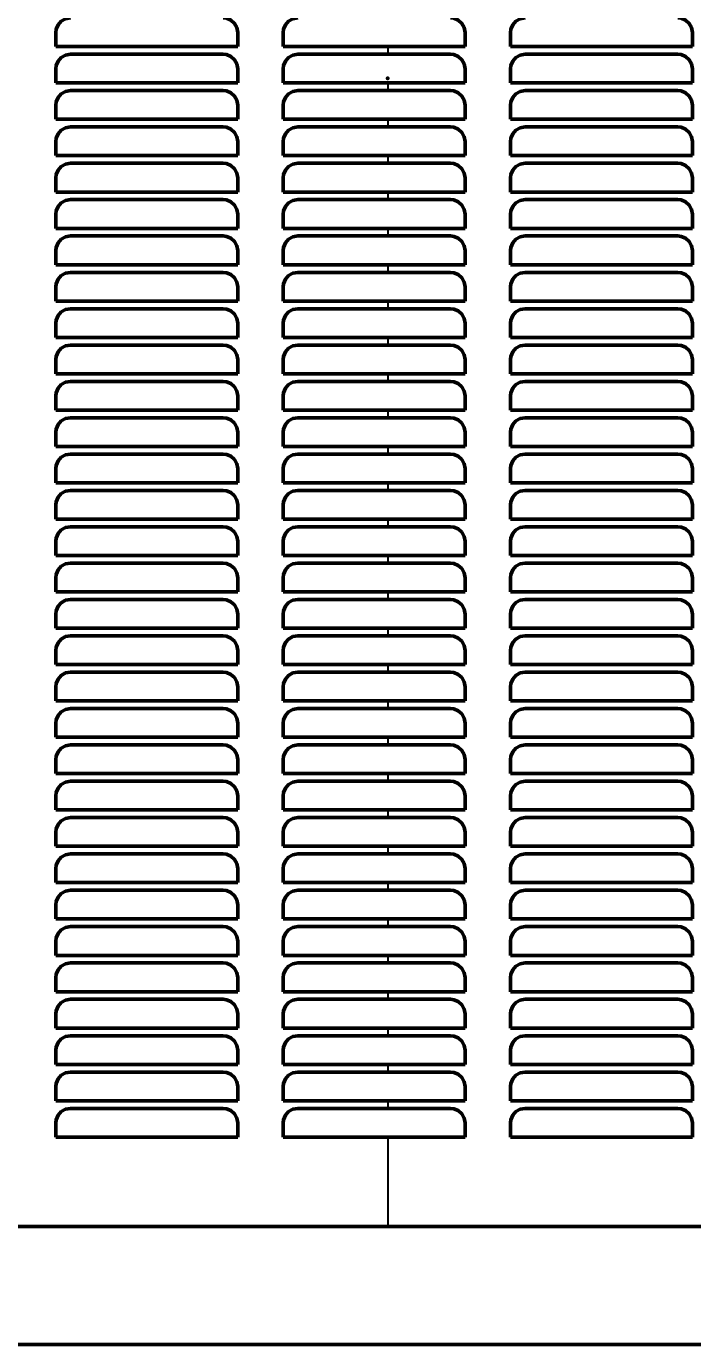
# Model space of a CAD drawing. Header units: inches. Extents: x -0.3 to 42.3, y 0 to 35.9.
# Drawn here: x 12.53 to 21.69, y 0 to 18.13 of the extents above; entities that cross this region are included whole.
import ezdxf

# ---------------------------------------------------------------- set-up
doc = ezdxf.new("R2010")
doc.units = ezdxf.units.IN
doc.header["$MEASUREMENT"] = 0
for name, color, linetype, lineweight in [('2d ConnectionPoints', 7, 'Continuous', 50), ('AM_0', 7, 'Continuous', 50), ('AM_4', 3, 'Continuous', 25), ('AM_5', 3, 'Continuous', 25)]:
    doc.layers.add(name, color=color, linetype=linetype, lineweight=lineweight)
doc.dimstyles.get("Standard").update_dxf_attribs({"dimtxt": 0.18, "dimasz": 0.18, "dimexe": 0.18, "dimexo": 0.0625, "dimgap": 0.09, "dimtad": 0, "dimtih": 1, "dimtoh": 1, "dimdec": 4, "dimzin": 0, "dimdsep": 46, "dimtxsty": 'Standard', "dimcen": 0.09, "dimadec": 0, "dimazin": 0, "dimtfac": 1, "dimtdec": 4, "dimtofl": 0, "dimtmove": 0, "dimatfit": 3, "dimfxl": 1, "dimtolj": 1, "dimtzin": 0, "dimarcsym": 0})

# ---------------------------------------------------------------- blocks, each defined once
blk = doc.blocks.new('*D1')
at = {"layer": 'AM_5', "color": 0, "lineweight": -2}
for p, q in [((14.375, 35.75), (39.27, 35.75)), ((39.27, 33.75), (39.27, 24.828)), ((39.27, 2), (39.27, 10.922)), ((3.39, 0), (39.27, 0))]:
    blk.add_line(p, q, dxfattribs=at)
at = {"layer": 'AM_5', "color": 0}
for points in [[(39.603, 33.75), (38.937, 33.75), (39.27, 35.75)], [(38.937, 2), (39.603, 2), (39.27, 0)]]:
    blk.add_solid(points, dxfattribs=at)
at = {"layer": 'Defpoints', "color": 0}
for p in [(14.375, 35.75), (3.39, 0), (39.27, 0)]:
    blk.add_point(p, dxfattribs=at)
at = {"layer": 'AM_5', "color": 0, "insert": (39.27, 17.875), "char_height": 2, "attachment_point": 5, "rotation": 90}
blk.add_mtext('\\A1;35.75 in', dxfattribs=at)

msp = doc.modelspace()

# ---------------------------------------------------------------- linework, layer by layer
at = {"layer": '2d ConnectionPoints'}
msp.add_point((17.5, 17.419), dxfattribs=at)
msp.add_point((17.5, 17.419), dxfattribs=at)
at = {"layer": 'AM_0'}
for p, q in [((12.939, 18.05), (12.939, 17.855)), ((15.439, 17.855), (15.439, 18.05)), ((16.064, 18.05), (16.064, 17.855)), ((18.564, 17.855), (18.564, 18.05)), ((19.189, 18.05), (19.189, 17.855)), ((21.689, 17.855), (21.689, 18.05)), ((12.939, 17.855), (15.439, 17.855)), ((16.064, 17.855), (18.564, 17.855)), ((19.189, 17.855), (21.689, 17.855)), ((15.239, 17.75), (13.139, 17.75)), ((18.364, 17.75), (16.264, 17.75)), ((21.489, 17.75), (19.389, 17.75)), ((12.939, 17.55), (12.939, 17.355)), ((15.439, 17.355), (15.439, 17.55)), ((16.064, 17.55), (16.064, 17.355)), ((18.564, 17.355), (18.564, 17.55)), ((19.189, 17.55), (19.189, 17.355)), ((21.689, 17.355), (21.689, 17.55)), ((12.939, 17.355), (15.439, 17.355)), ((15.239, 17.25), (13.139, 17.25)), ((16.064, 17.355), (18.564, 17.355)), ((18.364, 17.25), (16.264, 17.25)), ((19.189, 17.355), (21.689, 17.355)), ((21.489, 17.25), (19.389, 17.25)), ((12.939, 17.05), (12.939, 16.855)), ((15.439, 16.855), (15.439, 17.05)), ((16.064, 17.05), (16.064, 16.855)), ((18.564, 16.855), (18.564, 17.05)), ((19.189, 17.05), (19.189, 16.855)), ((21.689, 16.855), (21.689, 17.05)), ((12.939, 16.855), (15.439, 16.855)), ((15.239, 16.75), (13.139, 16.75)), ((16.064, 16.855), (18.564, 16.855)), ((18.364, 16.75), (16.264, 16.75)), ((19.189, 16.855), (21.689, 16.855)), ((21.489, 16.75), (19.389, 16.75)), ((12.939, 16.55), (12.939, 16.355)), ((15.439, 16.355), (15.439, 16.55)), ((16.064, 16.55), (16.064, 16.355)), ((18.564, 16.355), (18.564, 16.55)), ((19.189, 16.55), (19.189, 16.355)), ((21.689, 16.355), (21.689, 16.55)), ((12.939, 16.355), (15.439, 16.355)), ((16.064, 16.355), (18.564, 16.355)), ((19.189, 16.355), (21.689, 16.355)), ((15.239, 16.25), (13.139, 16.25)), ((18.364, 16.25), (16.264, 16.25)), ((21.489, 16.25), (19.389, 16.25)), ((12.939, 16.05), (12.939, 15.855)), ((15.439, 15.855), (15.439, 16.05)), ((16.064, 16.05), (16.064, 15.855)), ((18.564, 15.855), (18.564, 16.05)), ((19.189, 16.05), (19.189, 15.855)), ((21.689, 15.855), (21.689, 16.05)), ((12.939, 15.855), (15.439, 15.855)), ((16.064, 15.855), (18.564, 15.855)), ((19.189, 15.855), (21.689, 15.855)), ((15.239, 15.75), (13.139, 15.75)), ((18.364, 15.75), (16.264, 15.75)), ((21.489, 15.75), (19.389, 15.75)), ((12.939, 15.55), (12.939, 15.355)), ((15.439, 15.355), (15.439, 15.55)), ((16.064, 15.55), (16.064, 15.355)), ((18.564, 15.355), (18.564, 15.55)), ((19.189, 15.55), (19.189, 15.355)), ((21.689, 15.355), (21.689, 15.55)), ((12.939, 15.355), (15.439, 15.355)), ((15.239, 15.25), (13.139, 15.25)), ((16.064, 15.355), (18.564, 15.355)), ((18.364, 15.25), (16.264, 15.25)), ((19.189, 15.355), (21.689, 15.355)), ((21.489, 15.25), (19.389, 15.25)), ((12.939, 15.05), (12.939, 14.855)), ((15.439, 14.855), (15.439, 15.05)), ((16.064, 15.05), (16.064, 14.855)), ((18.564, 14.855), (18.564, 15.05)), ((19.189, 15.05), (19.189, 14.855)), ((21.689, 14.855), (21.689, 15.05)), ((12.939, 14.855), (15.439, 14.855)), ((15.239, 14.75), (13.139, 14.75)), ((16.064, 14.855), (18.564, 14.855)), ((18.364, 14.75), (16.264, 14.75)), ((19.189, 14.855), (21.689, 14.855)), ((21.489, 14.75), (19.389, 14.75)), ((12.939, 14.55), (12.939, 14.355)), ((15.439, 14.355), (15.439, 14.55)), ((16.064, 14.55), (16.064, 14.355)), ((18.564, 14.355), (18.564, 14.55)), ((19.189, 14.55), (19.189, 14.355)), ((21.689, 14.355), (21.689, 14.55)), ((12.939, 14.355), (15.439, 14.355)), ((16.064, 14.355), (18.564, 14.355)), ((19.189, 14.355), (21.689, 14.355)), ((15.239, 14.25), (13.139, 14.25)), ((18.364, 14.25), (16.264, 14.25)), ((21.489, 14.25), (19.389, 14.25)), ((12.939, 14.05), (12.939, 13.855)), ((15.439, 13.855), (15.439, 14.05)), ((16.064, 14.05), (16.064, 13.855)), ((18.564, 13.855), (18.564, 14.05)), ((19.189, 14.05), (19.189, 13.855)), ((21.689, 13.855), (21.689, 14.05)), ((12.939, 13.855), (15.439, 13.855)), ((16.064, 13.855), (18.564, 13.855)), ((19.189, 13.855), (21.689, 13.855)), ((15.239, 13.75), (13.139, 13.75)), ((18.364, 13.75), (16.264, 13.75)), ((21.489, 13.75), (19.389, 13.75)), ((12.939, 13.55), (12.939, 13.355)), ((15.439, 13.355), (15.439, 13.55)), ((16.064, 13.55), (16.064, 13.355)), ((18.564, 13.355), (18.564, 13.55)), ((19.189, 13.55), (19.189, 13.355)), ((21.689, 13.355), (21.689, 13.55)), ((12.939, 13.355), (15.439, 13.355)), ((15.239, 13.25), (13.139, 13.25)), ((16.064, 13.355), (18.564, 13.355)), ((18.364, 13.25), (16.264, 13.25)), ((19.189, 13.355), (21.689, 13.355)), ((21.489, 13.25), (19.389, 13.25)), ((12.939, 13.05), (12.939, 12.855)), ((15.439, 12.855), (15.439, 13.05)), ((16.064, 13.05), (16.064, 12.855)), ((18.564, 12.855), (18.564, 13.05)), ((19.189, 13.05), (19.189, 12.855)), ((21.689, 12.855), (21.689, 13.05)), ((12.939, 12.855), (15.439, 12.855)), ((15.239, 12.75), (13.139, 12.75)), ((16.064, 12.855), (18.564, 12.855)), ((18.364, 12.75), (16.264, 12.75)), ((19.189, 12.855), (21.689, 12.855)), ((21.489, 12.75), (19.389, 12.75)), ((12.939, 12.55), (12.939, 12.355)), ((15.439, 12.355), (15.439, 12.55)), ((16.064, 12.55), (16.064, 12.355)), ((18.564, 12.355), (18.564, 12.55)), ((19.189, 12.55), (19.189, 12.355)), ((21.689, 12.355), (21.689, 12.55)), ((12.939, 12.355), (15.439, 12.355)), ((16.064, 12.355), (18.564, 12.355)), ((19.189, 12.355), (21.689, 12.355)), ((15.239, 12.25), (13.139, 12.25)), ((18.364, 12.25), (16.264, 12.25)), ((21.489, 12.25), (19.389, 12.25)), ((12.939, 12.05), (12.939, 11.855)), ((15.439, 11.855), (15.439, 12.05)), ((16.064, 12.05), (16.064, 11.855)), ((18.564, 11.855), (18.564, 12.05)), ((19.189, 12.05), (19.189, 11.855)), ((21.689, 11.855), (21.689, 12.05)), ((12.939, 11.855), (15.439, 11.855)), ((16.064, 11.855), (18.564, 11.855)), ((19.189, 11.855), (21.689, 11.855)), ((15.239, 11.75), (13.139, 11.75)), ((18.364, 11.75), (16.264, 11.75)), ((21.489, 11.75), (19.389, 11.75)), ((12.939, 11.55), (12.939, 11.355)), ((15.439, 11.355), (15.439, 11.55)), ((16.064, 11.55), (16.064, 11.355)), ((18.564, 11.355), (18.564, 11.55)), ((19.189, 11.55), (19.189, 11.355)), ((21.689, 11.355), (21.689, 11.55)), ((12.939, 11.355), (15.439, 11.355)), ((15.239, 11.25), (13.139, 11.25)), ((16.064, 11.355), (18.564, 11.355)), ((18.364, 11.25), (16.264, 11.25)), ((19.189, 11.355), (21.689, 11.355)), ((21.489, 11.25), (19.389, 11.25)), ((12.939, 11.05), (12.939, 10.855)), ((15.439, 10.855), (15.439, 11.05)), ((16.064, 11.05), (16.064, 10.855)), ((18.564, 10.855), (18.564, 11.05)), ((19.189, 11.05), (19.189, 10.855)), ((21.689, 10.855), (21.689, 11.05)), ((12.939, 10.855), (15.439, 10.855)), ((15.239, 10.75), (13.139, 10.75)), ((16.064, 10.855), (18.564, 10.855)), ((18.364, 10.75), (16.264, 10.75)), ((19.189, 10.855), (21.689, 10.855)), ((21.489, 10.75), (19.389, 10.75)), ((12.939, 10.55), (12.939, 10.355)), ((15.439, 10.355), (15.439, 10.55)), ((16.064, 10.55), (16.064, 10.355)), ((18.564, 10.355), (18.564, 10.55)), ((19.189, 10.55), (19.189, 10.355)), ((21.689, 10.355), (21.689, 10.55)), ((12.939, 10.355), (15.439, 10.355)), ((16.064, 10.355), (18.564, 10.355)), ((19.189, 10.355), (21.689, 10.355)), ((15.239, 10.25), (13.139, 10.25)), ((18.364, 10.25), (16.264, 10.25)), ((21.489, 10.25), (19.389, 10.25)), ((12.939, 10.05), (12.939, 9.855)), ((15.439, 9.855), (15.439, 10.05)), ((16.064, 10.05), (16.064, 9.855)), ((18.564, 9.855), (18.564, 10.05)), ((19.189, 10.05), (19.189, 9.855)), ((21.689, 9.855), (21.689, 10.05)), ((12.939, 9.855), (15.439, 9.855)), ((16.064, 9.855), (18.564, 9.855)), ((19.189, 9.855), (21.689, 9.855)), ((15.239, 9.75), (13.139, 9.75)), ((18.364, 9.75), (16.264, 9.75)), ((21.489, 9.75), (19.389, 9.75)), ((12.939, 9.55), (12.939, 9.355)), ((15.439, 9.355), (15.439, 9.55)), ((16.064, 9.55), (16.064, 9.355)), ((18.564, 9.355), (18.564, 9.55)), ((19.189, 9.55), (19.189, 9.355)), ((21.689, 9.355), (21.689, 9.55)), ((12.939, 9.355), (15.439, 9.355)), ((15.239, 9.25), (13.139, 9.25)), ((16.064, 9.355), (18.564, 9.355)), ((18.364, 9.25), (16.264, 9.25)), ((19.189, 9.355), (21.689, 9.355)), ((21.489, 9.25), (19.389, 9.25)), ((12.939, 9.05), (12.939, 8.855)), ((15.439, 8.855), (15.439, 9.05)), ((16.064, 9.05), (16.064, 8.855)), ((18.564, 8.855), (18.564, 9.05)), ((19.189, 9.05), (19.189, 8.855)), ((21.689, 8.855), (21.689, 9.05)), ((12.939, 8.855), (15.439, 8.855)), ((15.239, 8.75), (13.139, 8.75)), ((16.064, 8.855), (18.564, 8.855)), ((18.364, 8.75), (16.264, 8.75)), ((19.189, 8.855), (21.689, 8.855)), ((21.489, 8.75), (19.389, 8.75)), ((12.939, 8.55), (12.939, 8.355)), ((15.439, 8.355), (15.439, 8.55)), ((16.064, 8.55), (16.064, 8.355)), ((18.564, 8.355), (18.564, 8.55)), ((19.189, 8.55), (19.189, 8.355)), ((21.689, 8.355), (21.689, 8.55)), ((12.939, 8.355), (15.439, 8.355)), ((16.064, 8.355), (18.564, 8.355)), ((19.189, 8.355), (21.689, 8.355)), ((15.239, 8.25), (13.139, 8.25)), ((18.364, 8.25), (16.264, 8.25)), ((21.489, 8.25), (19.389, 8.25)), ((12.939, 8.05), (12.939, 7.855)), ((15.439, 7.855), (15.439, 8.05)), ((16.064, 8.05), (16.064, 7.855)), ((18.564, 7.855), (18.564, 8.05)), ((19.189, 8.05), (19.189, 7.855)), ((21.689, 7.855), (21.689, 8.05)), ((12.939, 7.855), (15.439, 7.855)), ((16.064, 7.855), (18.564, 7.855)), ((19.189, 7.855), (21.689, 7.855)), ((15.239, 7.75), (13.139, 7.75)), ((18.364, 7.75), (16.264, 7.75)), ((21.489, 7.75), (19.389, 7.75)), ((12.939, 7.55), (12.939, 7.355)), ((15.439, 7.355), (15.439, 7.55)), ((16.064, 7.55), (16.064, 7.355)), ((18.564, 7.355), (18.564, 7.55)), ((19.189, 7.55), (19.189, 7.355)), ((21.689, 7.355), (21.689, 7.55)), ((12.939, 7.355), (15.439, 7.355)), ((16.064, 7.355), (18.564, 7.355)), ((19.189, 7.355), (21.689, 7.355)), ((15.239, 7.25), (13.139, 7.25)), ((18.364, 7.25), (16.264, 7.25)), ((21.489, 7.25), (19.389, 7.25)), ((12.939, 7.05), (12.939, 6.855)), ((15.439, 6.855), (15.439, 7.05)), ((16.064, 7.05), (16.064, 6.855)), ((18.564, 6.855), (18.564, 7.05)), ((19.189, 7.05), (19.189, 6.855)), ((21.689, 6.855), (21.689, 7.05)), ((12.939, 6.855), (15.439, 6.855)), ((15.239, 6.75), (13.139, 6.75)), ((16.064, 6.855), (18.564, 6.855)), ((18.364, 6.75), (16.264, 6.75)), ((19.189, 6.855), (21.689, 6.855)), ((21.489, 6.75), (19.389, 6.75)), ((12.939, 6.55), (12.939, 6.355)), ((15.439, 6.355), (15.439, 6.55)), ((16.064, 6.55), (16.064, 6.355)), ((18.564, 6.355), (18.564, 6.55)), ((19.189, 6.55), (19.189, 6.355)), ((21.689, 6.355), (21.689, 6.55)), ((12.939, 6.355), (15.439, 6.355)), ((16.064, 6.355), (18.564, 6.355)), ((19.189, 6.355), (21.689, 6.355)), ((15.239, 6.25), (13.139, 6.25)), ((18.364, 6.25), (16.264, 6.25)), ((21.489, 6.25), (19.389, 6.25)), ((12.939, 6.05), (12.939, 5.855)), ((15.439, 5.855), (15.439, 6.05)), ((16.064, 6.05), (16.064, 5.855)), ((18.564, 5.855), (18.564, 6.05)), ((19.189, 6.05), (19.189, 5.855)), ((21.689, 5.855), (21.689, 6.05)), ((12.939, 5.855), (15.439, 5.855)), ((16.064, 5.855), (18.564, 5.855)), ((19.189, 5.855), (21.689, 5.855)), ((15.239, 5.75), (13.139, 5.75)), ((18.364, 5.75), (16.264, 5.75)), ((21.489, 5.75), (19.389, 5.75)), ((12.939, 5.55), (12.939, 5.355)), ((15.439, 5.355), (15.439, 5.55)), ((16.064, 5.55), (16.064, 5.355)), ((18.564, 5.355), (18.564, 5.55)), ((19.189, 5.55), (19.189, 5.355)), ((21.689, 5.355), (21.689, 5.55)), ((12.939, 5.355), (15.439, 5.355)), ((16.064, 5.355), (18.564, 5.355)), ((19.189, 5.355), (21.689, 5.355)), ((15.239, 5.25), (13.139, 5.25)), ((18.364, 5.25), (16.264, 5.25)), ((21.489, 5.25), (19.389, 5.25)), ((12.939, 5.05), (12.939, 4.855)), ((15.439, 4.855), (15.439, 5.05)), ((16.064, 5.05), (16.064, 4.855)), ((18.564, 4.855), (18.564, 5.05)), ((19.189, 5.05), (19.189, 4.855)), ((21.689, 4.855), (21.689, 5.05)), ((12.939, 4.855), (15.439, 4.855)), ((15.239, 4.75), (13.139, 4.75)), ((16.064, 4.855), (18.564, 4.855)), ((18.364, 4.75), (16.264, 4.75)), ((19.189, 4.855), (21.689, 4.855)), ((21.489, 4.75), (19.389, 4.75)), ((12.939, 4.55), (12.939, 4.355)), ((15.439, 4.355), (15.439, 4.55)), ((16.064, 4.55), (16.064, 4.355)), ((18.564, 4.355), (18.564, 4.55)), ((19.189, 4.55), (19.189, 4.355)), ((21.689, 4.355), (21.689, 4.55)), ((12.939, 4.355), (15.439, 4.355)), ((16.064, 4.355), (18.564, 4.355)), ((19.189, 4.355), (21.689, 4.355)), ((15.239, 4.25), (13.139, 4.25)), ((18.364, 4.25), (16.264, 4.25)), ((21.489, 4.25), (19.389, 4.25)), ((12.939, 4.05), (12.939, 3.855)), ((15.439, 3.855), (15.439, 4.05)), ((16.064, 4.05), (16.064, 3.855)), ((18.564, 3.855), (18.564, 4.05)), ((19.189, 4.05), (19.189, 3.855)), ((21.689, 3.855), (21.689, 4.05)), ((12.939, 3.855), (15.439, 3.855)), ((16.064, 3.855), (18.564, 3.855)), ((19.189, 3.855), (21.689, 3.855)), ((15.239, 3.75), (13.139, 3.75)), ((18.364, 3.75), (16.264, 3.75)), ((21.489, 3.75), (19.389, 3.75)), ((12.939, 3.55), (12.939, 3.355)), ((15.439, 3.355), (15.439, 3.55)), ((16.064, 3.55), (16.064, 3.355)), ((18.564, 3.355), (18.564, 3.55)), ((19.189, 3.55), (19.189, 3.355)), ((21.689, 3.355), (21.689, 3.55)), ((12.939, 3.355), (15.439, 3.355)), ((16.064, 3.355), (18.564, 3.355)), ((19.189, 3.355), (21.689, 3.355)), ((15.239, 3.25), (13.139, 3.25)), ((18.364, 3.25), (16.264, 3.25)), ((21.489, 3.25), (19.389, 3.25)), ((12.939, 3.05), (12.939, 2.855)), ((15.439, 2.855), (15.439, 3.05)), ((16.064, 3.05), (16.064, 2.855)), ((18.564, 2.855), (18.564, 3.05)), ((19.189, 3.05), (19.189, 2.855)), ((21.689, 2.855), (21.689, 3.05)), ((12.939, 2.855), (15.439, 2.855)), ((16.064, 2.855), (18.564, 2.855)), ((19.189, 2.855), (21.689, 2.855)), ((-0.27, 1.625), (35.27, 1.625)), ((3.39, 0), (32.11, 0))]:
    msp.add_line(p, q, dxfattribs=at)
for points in [[(13.139, 18.25), (13.07276, 18.23871), (13.014, 18.20612), (12.96934, 18.15591), (12.94385, 18.09377), (12.939, 18.05)], [(15.439, 18.05), (15.42773, 18.11619), (15.39519, 18.17492), (15.34504, 18.21958), (15.28293, 18.24511), (15.239, 18.25)], [(16.264, 18.25), (16.1978, 18.23872), (16.13906, 18.20617), (16.0944, 18.15601), (16.06888, 18.09389), (16.064, 18.05)], [(18.564, 18.05), (18.55273, 18.1162), (18.52018, 18.17493), (18.47002, 18.21959), (18.40791, 18.24512), (18.364, 18.25)], [(19.389, 18.25), (19.32279, 18.23872), (19.26405, 18.20617), (19.2194, 18.156), (19.19387, 18.09388), (19.189, 18.05)], [(21.689, 18.05), (21.67774, 18.11617), (21.64522, 18.17488), (21.59511, 18.21953), (21.53302, 18.2451), (21.489, 18.25)], [(13.139, 17.75), (13.07276, 17.73871), (13.014, 17.70612), (12.96934, 17.65591), (12.94385, 17.59377), (12.939, 17.55)], [(15.439, 17.55), (15.42773, 17.61619), (15.39519, 17.67492), (15.34504, 17.71958), (15.28293, 17.74511), (15.239, 17.75)], [(16.264, 17.75), (16.1978, 17.73872), (16.13906, 17.70617), (16.0944, 17.65601), (16.06888, 17.59389), (16.064, 17.55)], [(18.564, 17.55), (18.55273, 17.6162), (18.52018, 17.67493), (18.47002, 17.71959), (18.40791, 17.74512), (18.364, 17.75)], [(19.389, 17.75), (19.32279, 17.73872), (19.26405, 17.70617), (19.2194, 17.656), (19.19387, 17.59388), (19.189, 17.55)], [(21.689, 17.55), (21.67774, 17.61617), (21.64522, 17.67488), (21.59511, 17.71953), (21.53302, 17.7451), (21.489, 17.75)], [(13.139, 17.25), (13.07276, 17.23871), (13.014, 17.20612), (12.96934, 17.15591), (12.94385, 17.09377), (12.939, 17.05)], [(15.439, 17.05), (15.42773, 17.11619), (15.39519, 17.17492), (15.34504, 17.21958), (15.28293, 17.24511), (15.239, 17.25)], [(16.264, 17.25), (16.1978, 17.23872), (16.13906, 17.20617), (16.0944, 17.15601), (16.06888, 17.09389), (16.064, 17.05)], [(18.564, 17.05), (18.55273, 17.1162), (18.52018, 17.17493), (18.47002, 17.21959), (18.40791, 17.24512), (18.364, 17.25)], [(19.389, 17.25), (19.32279, 17.23872), (19.26405, 17.20617), (19.2194, 17.156), (19.19387, 17.09388), (19.189, 17.05)], [(21.689, 17.05), (21.67774, 17.11617), (21.64522, 17.17488), (21.59511, 17.21953), (21.53302, 17.2451), (21.489, 17.25)], [(13.139, 16.75), (13.07276, 16.73871), (13.014, 16.70612), (12.96934, 16.65591), (12.94385, 16.59377), (12.939, 16.55)], [(15.439, 16.55), (15.42773, 16.61619), (15.39519, 16.67492), (15.34504, 16.71958), (15.28293, 16.74511), (15.239, 16.75)], [(16.264, 16.75), (16.1978, 16.73872), (16.13906, 16.70617), (16.0944, 16.65601), (16.06888, 16.59389), (16.064, 16.55)], [(18.564, 16.55), (18.55273, 16.6162), (18.52018, 16.67493), (18.47002, 16.71959), (18.40791, 16.74512), (18.364, 16.75)], [(19.389, 16.75), (19.32279, 16.73872), (19.26405, 16.70617), (19.2194, 16.656), (19.19387, 16.59388), (19.189, 16.55)], [(21.689, 16.55), (21.67774, 16.61617), (21.64522, 16.67488), (21.59511, 16.71953), (21.53302, 16.7451), (21.489, 16.75)], [(13.139, 16.25), (13.07276, 16.23871), (13.014, 16.20612), (12.96934, 16.15591), (12.94385, 16.09377), (12.939, 16.05)], [(15.439, 16.05), (15.42773, 16.11619), (15.39519, 16.17492), (15.34504, 16.21958), (15.28293, 16.24511), (15.239, 16.25)], [(16.264, 16.25), (16.1978, 16.23872), (16.13906, 16.20617), (16.0944, 16.15601), (16.06888, 16.09389), (16.064, 16.05)], [(18.564, 16.05), (18.55273, 16.1162), (18.52018, 16.17493), (18.47002, 16.21959), (18.40791, 16.24512), (18.364, 16.25)], [(19.389, 16.25), (19.32279, 16.23872), (19.26405, 16.20617), (19.2194, 16.156), (19.19387, 16.09388), (19.189, 16.05)], [(21.689, 16.05), (21.67774, 16.11617), (21.64522, 16.17488), (21.59511, 16.21953), (21.53302, 16.2451), (21.489, 16.25)], [(13.139, 15.75), (13.07276, 15.73871), (13.014, 15.70612), (12.96934, 15.65591), (12.94385, 15.59377), (12.939, 15.55)], [(15.439, 15.55), (15.42773, 15.61619), (15.39519, 15.67492), (15.34504, 15.71958), (15.28293, 15.74511), (15.239, 15.75)], [(16.264, 15.75), (16.1978, 15.73872), (16.13906, 15.70617), (16.0944, 15.65601), (16.06888, 15.59389), (16.064, 15.55)], [(18.564, 15.55), (18.55273, 15.6162), (18.52018, 15.67493), (18.47002, 15.71959), (18.40791, 15.74512), (18.364, 15.75)], [(19.389, 15.75), (19.32279, 15.73872), (19.26405, 15.70617), (19.2194, 15.656), (19.19387, 15.59388), (19.189, 15.55)], [(21.689, 15.55), (21.67774, 15.61617), (21.64522, 15.67488), (21.59511, 15.71953), (21.53302, 15.7451), (21.489, 15.75)], [(13.139, 15.25), (13.07276, 15.23871), (13.014, 15.20612), (12.96934, 15.15591), (12.94385, 15.09377), (12.939, 15.05)], [(15.439, 15.05), (15.42773, 15.11619), (15.39519, 15.17492), (15.34504, 15.21958), (15.28293, 15.24511), (15.239, 15.25)], [(16.264, 15.25), (16.1978, 15.23872), (16.13906, 15.20617), (16.0944, 15.15601), (16.06888, 15.09389), (16.064, 15.05)], [(18.564, 15.05), (18.55273, 15.1162), (18.52018, 15.17493), (18.47002, 15.21959), (18.40791, 15.24512), (18.364, 15.25)], [(19.389, 15.25), (19.32279, 15.23872), (19.26405, 15.20617), (19.2194, 15.156), (19.19387, 15.09388), (19.189, 15.05)], [(21.689, 15.05), (21.67774, 15.11617), (21.64522, 15.17488), (21.59511, 15.21953), (21.53302, 15.2451), (21.489, 15.25)], [(13.139, 14.75), (13.07276, 14.73871), (13.014, 14.70612), (12.96934, 14.65591), (12.94385, 14.59377), (12.939, 14.55)], [(15.439, 14.55), (15.42773, 14.61619), (15.39519, 14.67492), (15.34504, 14.71958), (15.28293, 14.74511), (15.239, 14.75)], [(16.264, 14.75), (16.1978, 14.73872), (16.13906, 14.70617), (16.0944, 14.65601), (16.06888, 14.59389), (16.064, 14.55)], [(18.564, 14.55), (18.55273, 14.6162), (18.52018, 14.67493), (18.47002, 14.71959), (18.40791, 14.74512), (18.364, 14.75)], [(19.389, 14.75), (19.32279, 14.73872), (19.26405, 14.70617), (19.2194, 14.656), (19.19387, 14.59388), (19.189, 14.55)], [(21.689, 14.55), (21.67774, 14.61617), (21.64522, 14.67488), (21.59511, 14.71953), (21.53302, 14.7451), (21.489, 14.75)], [(13.139, 14.25), (13.07276, 14.23871), (13.014, 14.20612), (12.96934, 14.15591), (12.94385, 14.09377), (12.939, 14.05)], [(15.439, 14.05), (15.42773, 14.11619), (15.39519, 14.17492), (15.34504, 14.21958), (15.28293, 14.24511), (15.239, 14.25)], [(16.264, 14.25), (16.1978, 14.23872), (16.13906, 14.20617), (16.0944, 14.15601), (16.06888, 14.09389), (16.064, 14.05)], [(18.564, 14.05), (18.55273, 14.1162), (18.52018, 14.17493), (18.47002, 14.21959), (18.40791, 14.24512), (18.364, 14.25)], [(19.389, 14.25), (19.32279, 14.23872), (19.26405, 14.20617), (19.2194, 14.156), (19.19387, 14.09388), (19.189, 14.05)], [(21.689, 14.05), (21.67774, 14.11617), (21.64522, 14.17488), (21.59511, 14.21953), (21.53302, 14.2451), (21.489, 14.25)], [(13.139, 13.75), (13.07276, 13.73871), (13.014, 13.70612), (12.96934, 13.65591), (12.94385, 13.59377), (12.939, 13.55)], [(15.439, 13.55), (15.42773, 13.61619), (15.39519, 13.67492), (15.34504, 13.71958), (15.28293, 13.74511), (15.239, 13.75)], [(16.264, 13.75), (16.1978, 13.73872), (16.13906, 13.70617), (16.0944, 13.65601), (16.06888, 13.59389), (16.064, 13.55)], [(18.564, 13.55), (18.55273, 13.6162), (18.52018, 13.67493), (18.47002, 13.71959), (18.40791, 13.74512), (18.364, 13.75)], [(19.389, 13.75), (19.32279, 13.73872), (19.26405, 13.70617), (19.2194, 13.656), (19.19387, 13.59388), (19.189, 13.55)], [(21.689, 13.55), (21.67774, 13.61617), (21.64522, 13.67488), (21.59511, 13.71953), (21.53302, 13.7451), (21.489, 13.75)], [(13.139, 13.25), (13.07276, 13.23871), (13.014, 13.20612), (12.96934, 13.15591), (12.94385, 13.09377), (12.939, 13.05)], [(15.439, 13.05), (15.42773, 13.11619), (15.39519, 13.17492), (15.34504, 13.21958), (15.28293, 13.24511), (15.239, 13.25)], [(16.264, 13.25), (16.1978, 13.23872), (16.13906, 13.20617), (16.0944, 13.15601), (16.06888, 13.09389), (16.064, 13.05)], [(18.564, 13.05), (18.55273, 13.1162), (18.52018, 13.17493), (18.47002, 13.21959), (18.40791, 13.24512), (18.364, 13.25)], [(19.389, 13.25), (19.32279, 13.23872), (19.26405, 13.20617), (19.2194, 13.156), (19.19387, 13.09388), (19.189, 13.05)], [(21.689, 13.05), (21.67774, 13.11617), (21.64522, 13.17488), (21.59511, 13.21953), (21.53302, 13.2451), (21.489, 13.25)], [(13.139, 12.75), (13.07276, 12.73871), (13.014, 12.70612), (12.96934, 12.65591), (12.94385, 12.59377), (12.939, 12.55)], [(15.439, 12.55), (15.42773, 12.61619), (15.39519, 12.67492), (15.34504, 12.71958), (15.28293, 12.74511), (15.239, 12.75)], [(16.264, 12.75), (16.1978, 12.73872), (16.13906, 12.70617), (16.0944, 12.65601), (16.06888, 12.59389), (16.064, 12.55)], [(18.564, 12.55), (18.55273, 12.6162), (18.52018, 12.67493), (18.47002, 12.71959), (18.40791, 12.74512), (18.364, 12.75)], [(19.389, 12.75), (19.32279, 12.73872), (19.26405, 12.70617), (19.2194, 12.656), (19.19387, 12.59388), (19.189, 12.55)], [(21.689, 12.55), (21.67774, 12.61617), (21.64522, 12.67488), (21.59511, 12.71953), (21.53302, 12.7451), (21.489, 12.75)], [(13.139, 12.25), (13.07276, 12.23871), (13.014, 12.20612), (12.96934, 12.15591), (12.94385, 12.09377), (12.939, 12.05)], [(15.439, 12.05), (15.42773, 12.11619), (15.39519, 12.17492), (15.34504, 12.21958), (15.28293, 12.24511), (15.239, 12.25)], [(16.264, 12.25), (16.1978, 12.23872), (16.13906, 12.20617), (16.0944, 12.15601), (16.06888, 12.09389), (16.064, 12.05)], [(18.564, 12.05), (18.55273, 12.1162), (18.52018, 12.17493), (18.47002, 12.21959), (18.40791, 12.24512), (18.364, 12.25)], [(19.389, 12.25), (19.32279, 12.23872), (19.26405, 12.20617), (19.2194, 12.156), (19.19387, 12.09388), (19.189, 12.05)], [(21.689, 12.05), (21.67774, 12.11617), (21.64522, 12.17488), (21.59511, 12.21953), (21.53302, 12.2451), (21.489, 12.25)], [(13.139, 11.75), (13.07276, 11.73871), (13.014, 11.70612), (12.96934, 11.65591), (12.94385, 11.59377), (12.939, 11.55)], [(15.439, 11.55), (15.42773, 11.61619), (15.39519, 11.67492), (15.34504, 11.71958), (15.28293, 11.74511), (15.239, 11.75)], [(16.264, 11.75), (16.1978, 11.73872), (16.13906, 11.70617), (16.0944, 11.65601), (16.06888, 11.59389), (16.064, 11.55)], [(18.564, 11.55), (18.55273, 11.6162), (18.52018, 11.67493), (18.47002, 11.71959), (18.40791, 11.74512), (18.364, 11.75)], [(19.389, 11.75), (19.32279, 11.73872), (19.26405, 11.70617), (19.2194, 11.656), (19.19387, 11.59388), (19.189, 11.55)], [(21.689, 11.55), (21.67774, 11.61617), (21.64522, 11.67488), (21.59511, 11.71953), (21.53302, 11.7451), (21.489, 11.75)], [(13.139, 11.25), (13.07276, 11.23871), (13.014, 11.20612), (12.96934, 11.15591), (12.94385, 11.09377), (12.939, 11.05)], [(15.439, 11.05), (15.42773, 11.11619), (15.39519, 11.17492), (15.34504, 11.21958), (15.28293, 11.24511), (15.239, 11.25)], [(16.264, 11.25), (16.1978, 11.23872), (16.13906, 11.20617), (16.0944, 11.15601), (16.06888, 11.09389), (16.064, 11.05)], [(18.564, 11.05), (18.55273, 11.1162), (18.52018, 11.17493), (18.47002, 11.21959), (18.40791, 11.24512), (18.364, 11.25)], [(19.389, 11.25), (19.32279, 11.23872), (19.26405, 11.20617), (19.2194, 11.156), (19.19387, 11.09388), (19.189, 11.05)], [(21.689, 11.05), (21.67774, 11.11617), (21.64522, 11.17488), (21.59511, 11.21953), (21.53302, 11.2451), (21.489, 11.25)], [(13.139, 10.75), (13.07276, 10.73871), (13.014, 10.70612), (12.96934, 10.65591), (12.94385, 10.59377), (12.939, 10.55)], [(15.439, 10.55), (15.42773, 10.61619), (15.39519, 10.67492), (15.34504, 10.71958), (15.28293, 10.74511), (15.239, 10.75)], [(16.264, 10.75), (16.1978, 10.73872), (16.13906, 10.70617), (16.0944, 10.65601), (16.06888, 10.59389), (16.064, 10.55)], [(18.564, 10.55), (18.55273, 10.6162), (18.52018, 10.67493), (18.47002, 10.71959), (18.40791, 10.74512), (18.364, 10.75)], [(19.389, 10.75), (19.32279, 10.73872), (19.26405, 10.70617), (19.2194, 10.656), (19.19387, 10.59388), (19.189, 10.55)], [(21.689, 10.55), (21.67774, 10.61617), (21.64522, 10.67488), (21.59511, 10.71953), (21.53302, 10.7451), (21.489, 10.75)], [(13.139, 10.25), (13.07276, 10.23871), (13.014, 10.20612), (12.96934, 10.15591), (12.94385, 10.09377), (12.939, 10.05)], [(15.439, 10.05), (15.42773, 10.11619), (15.39519, 10.17492), (15.34504, 10.21958), (15.28293, 10.24511), (15.239, 10.25)], [(16.264, 10.25), (16.1978, 10.23872), (16.13906, 10.20617), (16.0944, 10.15601), (16.06888, 10.09389), (16.064, 10.05)], [(18.564, 10.05), (18.55273, 10.1162), (18.52018, 10.17493), (18.47002, 10.21959), (18.40791, 10.24512), (18.364, 10.25)], [(19.389, 10.25), (19.32279, 10.23872), (19.26405, 10.20617), (19.2194, 10.156), (19.19387, 10.09388), (19.189, 10.05)], [(21.689, 10.05), (21.67774, 10.11617), (21.64522, 10.17488), (21.59511, 10.21953), (21.53302, 10.2451), (21.489, 10.25)], [(13.139, 9.75), (13.07276, 9.73871), (13.014, 9.70612), (12.96934, 9.65591), (12.94385, 9.59377), (12.939, 9.55)], [(15.439, 9.55), (15.42773, 9.61619), (15.39519, 9.67492), (15.34504, 9.71958), (15.28293, 9.74511), (15.239, 9.75)], [(16.264, 9.75), (16.1978, 9.73872), (16.13906, 9.70617), (16.0944, 9.65601), (16.06888, 9.59389), (16.064, 9.55)], [(18.564, 9.55), (18.55273, 9.6162), (18.52018, 9.67493), (18.47002, 9.71959), (18.40791, 9.74512), (18.364, 9.75)], [(19.389, 9.75), (19.32279, 9.73872), (19.26405, 9.70617), (19.2194, 9.656), (19.19387, 9.59388), (19.189, 9.55)], [(21.689, 9.55), (21.67774, 9.61617), (21.64522, 9.67488), (21.59511, 9.71953), (21.53302, 9.7451), (21.489, 9.75)], [(13.139, 9.25), (13.07276, 9.23871), (13.014, 9.20612), (12.96934, 9.15591), (12.94385, 9.09377), (12.939, 9.05)], [(15.439, 9.05), (15.42773, 9.11619), (15.39519, 9.17492), (15.34504, 9.21958), (15.28293, 9.24511), (15.239, 9.25)], [(16.264, 9.25), (16.1978, 9.23872), (16.13906, 9.20617), (16.0944, 9.15601), (16.06888, 9.09389), (16.064, 9.05)], [(18.564, 9.05), (18.55273, 9.1162), (18.52018, 9.17493), (18.47002, 9.21959), (18.40791, 9.24512), (18.364, 9.25)], [(19.389, 9.25), (19.32279, 9.23872), (19.26405, 9.20617), (19.2194, 9.156), (19.19387, 9.09388), (19.189, 9.05)], [(21.689, 9.05), (21.67774, 9.11617), (21.64522, 9.17488), (21.59511, 9.21953), (21.53302, 9.2451), (21.489, 9.25)], [(13.139, 8.75), (13.07276, 8.73871), (13.014, 8.70612), (12.96934, 8.65591), (12.94385, 8.59377), (12.939, 8.55)], [(15.439, 8.55), (15.42773, 8.61619), (15.39519, 8.67492), (15.34504, 8.71958), (15.28293, 8.74511), (15.239, 8.75)], [(16.264, 8.75), (16.1978, 8.73872), (16.13906, 8.70617), (16.0944, 8.65601), (16.06888, 8.59389), (16.064, 8.55)], [(18.564, 8.55), (18.55273, 8.6162), (18.52018, 8.67493), (18.47002, 8.71959), (18.40791, 8.74512), (18.364, 8.75)], [(19.389, 8.75), (19.32279, 8.73872), (19.26405, 8.70617), (19.2194, 8.656), (19.19387, 8.59388), (19.189, 8.55)], [(21.689, 8.55), (21.67774, 8.61617), (21.64522, 8.67488), (21.59511, 8.71953), (21.53302, 8.7451), (21.489, 8.75)], [(13.139, 8.25), (13.07276, 8.23871), (13.014, 8.20612), (12.96934, 8.15591), (12.94385, 8.09377), (12.939, 8.05)], [(15.439, 8.05), (15.42773, 8.11619), (15.39519, 8.17492), (15.34504, 8.21958), (15.28293, 8.24511), (15.239, 8.25)], [(16.264, 8.25), (16.1978, 8.23872), (16.13906, 8.20617), (16.0944, 8.15601), (16.06888, 8.09389), (16.064, 8.05)], [(18.564, 8.05), (18.55273, 8.1162), (18.52018, 8.17493), (18.47002, 8.21959), (18.40791, 8.24512), (18.364, 8.25)], [(19.389, 8.25), (19.32279, 8.23872), (19.26405, 8.20617), (19.2194, 8.156), (19.19387, 8.09388), (19.189, 8.05)], [(21.689, 8.05), (21.67774, 8.11617), (21.64522, 8.17488), (21.59511, 8.21953), (21.53302, 8.2451), (21.489, 8.25)], [(13.139, 7.75), (13.07276, 7.73871), (13.014, 7.70612), (12.96934, 7.65591), (12.94385, 7.59377), (12.939, 7.55)], [(15.439, 7.55), (15.42773, 7.61619), (15.39519, 7.67492), (15.34504, 7.71958), (15.28293, 7.74511), (15.239, 7.75)], [(16.264, 7.75), (16.1978, 7.73872), (16.13906, 7.70617), (16.0944, 7.65601), (16.06888, 7.59389), (16.064, 7.55)], [(18.564, 7.55), (18.55273, 7.6162), (18.52018, 7.67493), (18.47002, 7.71959), (18.40791, 7.74512), (18.364, 7.75)], [(19.389, 7.75), (19.32279, 7.73872), (19.26405, 7.70617), (19.2194, 7.656), (19.19387, 7.59388), (19.189, 7.55)], [(21.689, 7.55), (21.67774, 7.61617), (21.64522, 7.67488), (21.59511, 7.71953), (21.53302, 7.7451), (21.489, 7.75)], [(13.139, 7.25), (13.07276, 7.23871), (13.014, 7.20612), (12.96934, 7.15591), (12.94385, 7.09377), (12.939, 7.05)], [(15.439, 7.05), (15.42773, 7.11619), (15.39519, 7.17492), (15.34504, 7.21958), (15.28293, 7.24511), (15.239, 7.25)], [(16.264, 7.25), (16.1978, 7.23872), (16.13906, 7.20617), (16.0944, 7.15601), (16.06888, 7.09389), (16.064, 7.05)], [(18.564, 7.05), (18.55273, 7.1162), (18.52018, 7.17493), (18.47002, 7.21959), (18.40791, 7.24512), (18.364, 7.25)], [(19.389, 7.25), (19.32279, 7.23872), (19.26405, 7.20617), (19.2194, 7.156), (19.19387, 7.09388), (19.189, 7.05)], [(21.689, 7.05), (21.67774, 7.11617), (21.64522, 7.17488), (21.59511, 7.21953), (21.53302, 7.2451), (21.489, 7.25)], [(13.139, 6.75), (13.07276, 6.73871), (13.014, 6.70612), (12.96934, 6.65591), (12.94385, 6.59377), (12.939, 6.55)], [(15.439, 6.55), (15.42773, 6.61619), (15.39519, 6.67492), (15.34504, 6.71958), (15.28293, 6.74511), (15.239, 6.75)], [(16.264, 6.75), (16.1978, 6.73872), (16.13906, 6.70617), (16.0944, 6.65601), (16.06888, 6.59389), (16.064, 6.55)], [(18.564, 6.55), (18.55273, 6.6162), (18.52018, 6.67493), (18.47002, 6.71959), (18.40791, 6.74512), (18.364, 6.75)], [(19.389, 6.75), (19.32279, 6.73872), (19.26405, 6.70617), (19.2194, 6.656), (19.19387, 6.59388), (19.189, 6.55)], [(21.689, 6.55), (21.67774, 6.61617), (21.64522, 6.67488), (21.59511, 6.71953), (21.53302, 6.7451), (21.489, 6.75)], [(13.139, 6.25), (13.07276, 6.23871), (13.014, 6.20612), (12.96934, 6.15591), (12.94385, 6.09377), (12.939, 6.05)], [(15.439, 6.05), (15.42773, 6.11619), (15.39519, 6.17492), (15.34504, 6.21958), (15.28293, 6.24511), (15.239, 6.25)], [(16.264, 6.25), (16.1978, 6.23872), (16.13906, 6.20617), (16.0944, 6.15601), (16.06888, 6.09389), (16.064, 6.05)], [(18.564, 6.05), (18.55273, 6.1162), (18.52018, 6.17493), (18.47002, 6.21959), (18.40791, 6.24512), (18.364, 6.25)], [(19.389, 6.25), (19.32279, 6.23872), (19.26405, 6.20617), (19.2194, 6.156), (19.19387, 6.09388), (19.189, 6.05)], [(21.689, 6.05), (21.67774, 6.11617), (21.64522, 6.17488), (21.59511, 6.21953), (21.53302, 6.2451), (21.489, 6.25)], [(13.139, 5.75), (13.07276, 5.73871), (13.014, 5.70612), (12.96934, 5.65591), (12.94385, 5.59377), (12.939, 5.55)], [(15.439, 5.55), (15.42773, 5.61619), (15.39519, 5.67492), (15.34504, 5.71958), (15.28293, 5.74511), (15.239, 5.75)], [(16.264, 5.75), (16.1978, 5.73872), (16.13906, 5.70617), (16.0944, 5.65601), (16.06888, 5.59389), (16.064, 5.55)], [(18.564, 5.55), (18.55273, 5.6162), (18.52018, 5.67493), (18.47002, 5.71959), (18.40791, 5.74512), (18.364, 5.75)], [(19.389, 5.75), (19.32279, 5.73872), (19.26405, 5.70617), (19.2194, 5.656), (19.19387, 5.59388), (19.189, 5.55)], [(21.689, 5.55), (21.67774, 5.61617), (21.64522, 5.67488), (21.59511, 5.71953), (21.53302, 5.7451), (21.489, 5.75)], [(13.139, 5.25), (13.07276, 5.23871), (13.014, 5.20612), (12.96934, 5.15591), (12.94385, 5.09377), (12.939, 5.05)], [(15.439, 5.05), (15.42773, 5.11619), (15.39519, 5.17492), (15.34504, 5.21958), (15.28293, 5.24511), (15.239, 5.25)], [(16.264, 5.25), (16.1978, 5.23872), (16.13906, 5.20617), (16.0944, 5.15601), (16.06888, 5.09389), (16.064, 5.05)], [(18.564, 5.05), (18.55273, 5.1162), (18.52018, 5.17493), (18.47002, 5.21959), (18.40791, 5.24512), (18.364, 5.25)], [(19.389, 5.25), (19.32279, 5.23872), (19.26405, 5.20617), (19.2194, 5.156), (19.19387, 5.09388), (19.189, 5.05)], [(21.689, 5.05), (21.67774, 5.11617), (21.64522, 5.17488), (21.59511, 5.21953), (21.53302, 5.2451), (21.489, 5.25)], [(13.139, 4.75), (13.07276, 4.73871), (13.014, 4.70612), (12.96934, 4.65591), (12.94385, 4.59377), (12.939, 4.55)], [(15.439, 4.55), (15.42773, 4.61619), (15.39519, 4.67492), (15.34504, 4.71958), (15.28293, 4.74511), (15.239, 4.75)], [(16.264, 4.75), (16.1978, 4.73872), (16.13906, 4.70617), (16.0944, 4.65601), (16.06888, 4.59389), (16.064, 4.55)], [(18.564, 4.55), (18.55273, 4.6162), (18.52018, 4.67493), (18.47002, 4.71959), (18.40791, 4.74512), (18.364, 4.75)], [(19.389, 4.75), (19.32279, 4.73872), (19.26405, 4.70617), (19.2194, 4.656), (19.19387, 4.59388), (19.189, 4.55)], [(21.689, 4.55), (21.67774, 4.61617), (21.64522, 4.67488), (21.59511, 4.71953), (21.53302, 4.7451), (21.489, 4.75)], [(13.139, 4.25), (13.07276, 4.23871), (13.014, 4.20612), (12.96934, 4.15591), (12.94385, 4.09377), (12.939, 4.05)], [(15.439, 4.05), (15.42773, 4.11619), (15.39519, 4.17492), (15.34504, 4.21958), (15.28293, 4.24511), (15.239, 4.25)], [(16.264, 4.25), (16.1978, 4.23872), (16.13906, 4.20617), (16.0944, 4.15601), (16.06888, 4.09389), (16.064, 4.05)], [(18.564, 4.05), (18.55273, 4.1162), (18.52018, 4.17493), (18.47002, 4.21959), (18.40791, 4.24512), (18.364, 4.25)], [(19.389, 4.25), (19.32279, 4.23872), (19.26405, 4.20617), (19.2194, 4.156), (19.19387, 4.09388), (19.189, 4.05)], [(21.689, 4.05), (21.67774, 4.11617), (21.64522, 4.17488), (21.59511, 4.21953), (21.53302, 4.2451), (21.489, 4.25)], [(13.139, 3.75), (13.07276, 3.73871), (13.014, 3.70612), (12.96934, 3.65591), (12.94385, 3.59377), (12.939, 3.55)], [(15.439, 3.55), (15.42773, 3.61619), (15.39519, 3.67492), (15.34504, 3.71958), (15.28293, 3.74511), (15.239, 3.75)], [(16.264, 3.75), (16.1978, 3.73872), (16.13906, 3.70617), (16.0944, 3.65601), (16.06888, 3.59389), (16.064, 3.55)], [(18.564, 3.55), (18.55273, 3.6162), (18.52018, 3.67493), (18.47002, 3.71959), (18.40791, 3.74512), (18.364, 3.75)], [(19.389, 3.75), (19.32279, 3.73872), (19.26405, 3.70617), (19.2194, 3.656), (19.19387, 3.59388), (19.189, 3.55)], [(21.689, 3.55), (21.67774, 3.61617), (21.64522, 3.67488), (21.59511, 3.71953), (21.53302, 3.7451), (21.489, 3.75)], [(13.139, 3.25), (13.07276, 3.23871), (13.014, 3.20612), (12.96934, 3.15591), (12.94385, 3.09377), (12.939, 3.05)], [(15.439, 3.05), (15.42773, 3.11619), (15.39519, 3.17492), (15.34504, 3.21958), (15.28293, 3.24511), (15.239, 3.25)], [(16.264, 3.25), (16.1978, 3.23872), (16.13906, 3.20617), (16.0944, 3.15601), (16.06888, 3.09389), (16.064, 3.05)], [(18.564, 3.05), (18.55273, 3.1162), (18.52018, 3.17493), (18.47002, 3.21959), (18.40791, 3.24512), (18.364, 3.25)], [(19.389, 3.25), (19.32279, 3.23872), (19.26405, 3.20617), (19.2194, 3.156), (19.19387, 3.09388), (19.189, 3.05)], [(21.689, 3.05), (21.67774, 3.11617), (21.64522, 3.17488), (21.59511, 3.21953), (21.53302, 3.2451), (21.489, 3.25)]]:
    msp.add_lwpolyline(points, dxfattribs=at)
at = {"layer": 'AM_4'}
for p, q in [((17.5, 17.855), (17.5, 17.75)), ((17.5, 17.355), (17.5, 17.25)), ((17.5, 16.855), (17.5, 16.75)), ((17.5, 16.355), (17.5, 16.25)), ((17.5, 15.855), (17.5, 15.75)), ((17.5, 15.355), (17.5, 15.25)), ((17.5, 14.855), (17.5, 14.75)), ((17.5, 14.355), (17.5, 14.25)), ((17.5, 13.855), (17.5, 13.75)), ((17.5, 13.355), (17.5, 13.25)), ((17.5, 12.855), (17.5, 12.75)), ((17.5, 12.355), (17.5, 12.25)), ((17.5, 11.855), (17.5, 11.75)), ((17.5, 11.355), (17.5, 11.25)), ((17.5, 10.855), (17.5, 10.75)), ((17.5, 10.355), (17.5, 10.25)), ((17.5, 9.855), (17.5, 9.75)), ((17.5, 9.355), (17.5, 9.25)), ((17.5, 8.855), (17.5, 8.75)), ((17.5, 8.355), (17.5, 8.25)), ((17.5, 7.855), (17.5, 7.75)), ((17.5, 7.355), (17.5, 7.25)), ((17.5, 6.855), (17.5, 6.75)), ((17.5, 6.355), (17.5, 6.25)), ((17.5, 5.855), (17.5, 5.75)), ((17.5, 5.355), (17.5, 5.25)), ((17.5, 4.855), (17.5, 4.75)), ((17.5, 4.355), (17.5, 4.25)), ((17.5, 3.855), (17.5, 3.75)), ((17.5, 3.355), (17.5, 3.25)), ((17.5, 2.855), (17.5, 1.625))]:
    msp.add_line(p, q, dxfattribs=at)

# ---------------------------------------------------------------- dimensions: what is measured, and where the dimension line sits
at = {"layer": 'AM_5'}
dim = msp.add_linear_dim(base=(39.27, 0), p1=(14.375, 35.75), p2=(3.39, 0), angle=90, text='35.75 in', dimstyle='Standard', override={"dimtxt": 2, "dimasz": 2, "dimexe": 0, "dimexo": 0, "dimgap": 0.6}, dxfattribs=at)
dim.commit()
dim.dimension.update_dxf_attribs({"geometry": '*D1', "text_midpoint": (39.27, 17.875), "dimtype": 160, "text_rotation": 90})

doc.saveas('drawing.dxf')
